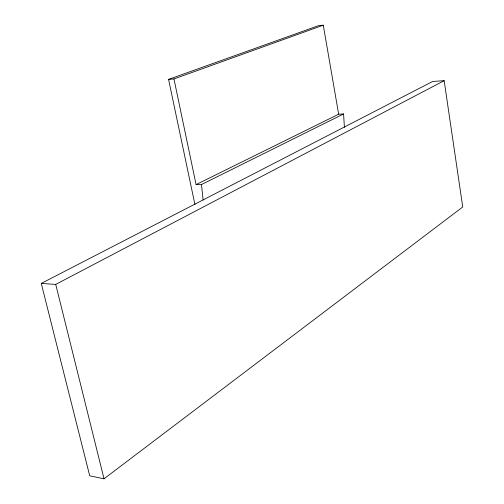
<?xml version="1.0" encoding="UTF-8"?>
<svg xmlns="http://www.w3.org/2000/svg" width="504" height="504" viewBox="0 0 504 504"><rect width="100%" height="100%" fill="white"/><g stroke="black" fill="none" stroke-linecap="round" stroke-linejoin="round"><path stroke-width="0.76" d="M104.026 478.8L462.741 206.974L444.15 80.684L432.69 81.459L41.259 283.424L89.718 475.808L104.026 478.8L55.73 284.407L41.259 283.424M55.73 284.407L444.15 80.684M196.088 184.596L338.663 114.213L323.272 25.2L173.962 78.952L196.088 184.596L201.474 184.558L343.583 113.961L344.408 127.323M194.966 204.7L168.569 79.386L318.333 25.736L323.272 25.2M168.569 79.386L173.962 78.952M338.663 114.213L343.583 113.961M201.474 184.558L203.125 200.019"/></g></svg>
